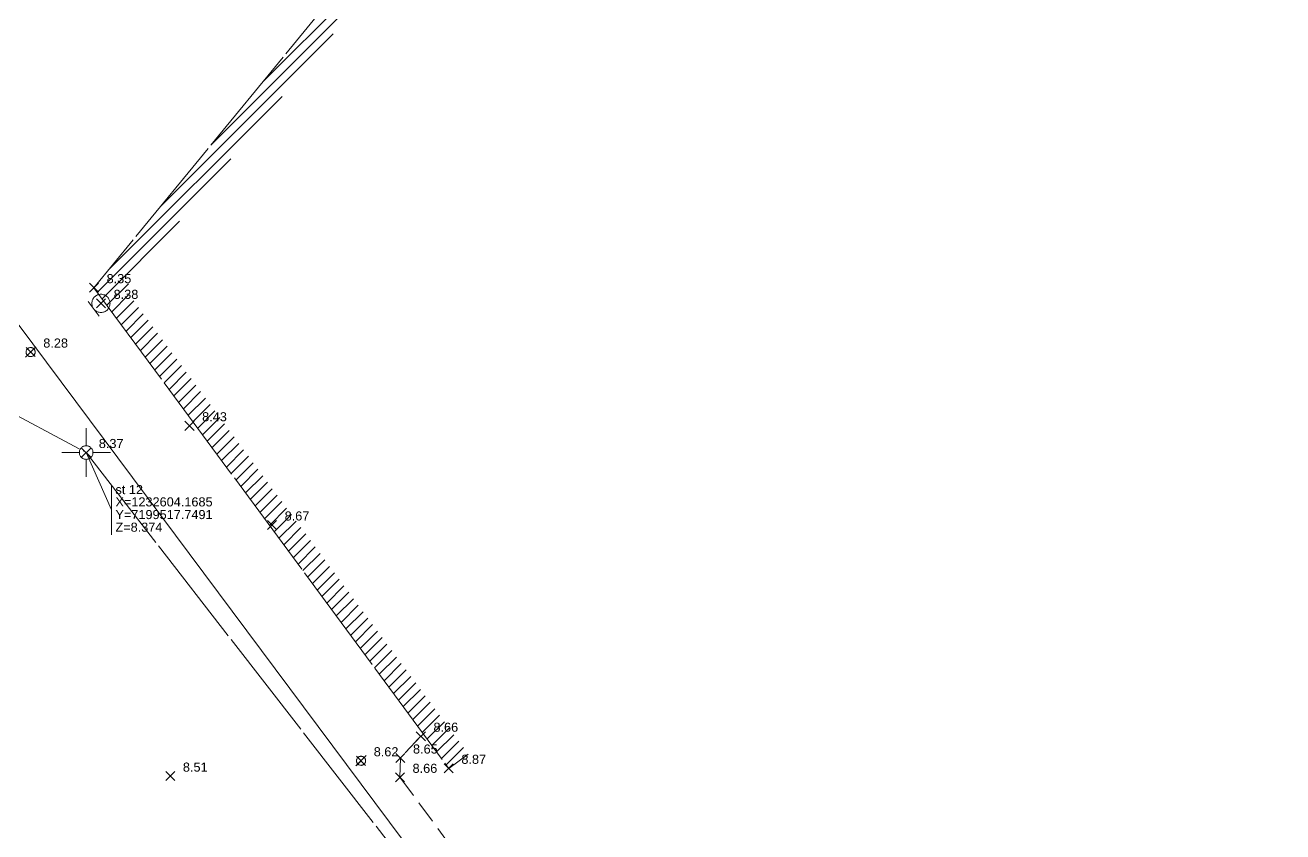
# Model space of a CAD drawing. Header units: metres. Extents: x 1232176 to 1232774, y 7198915 to 7199601.
# Drawn here: x 1232602.83 to 1232630.48, y 7199509.4 to 7199527.15 of the extents above; entities that cross this region are included whole.
import ezdxf

# ---------------------------------------------------------------- set-up
doc = ezdxf.new("R2010")
doc.units = ezdxf.units.M
doc.header["$PDMODE"] = 3
doc.header["$PDSIZE"] = 0.1
for name, pattern in [('LL_0821', [0.7, 0.5, -0.2]), ('SL_1144', [2.5, 2.5, 0]), ('Socle_Continu', [2.5, 2.5, 0]), ('YL_2901', [2.5, 2.5, 0])]:
    doc.linetypes.add(name, pattern=pattern)
for name, color, linetype, lineweight in [('CLOTH_SCS', 212, 'Socle_Continu', 13), ('CLOTU_SCS', 212, 'Socle_Continu', 13), ('EAUPO_SCS', 140, 'Socle_Continu', 13), ('SIGNV_SCS', 20, 'Socle_Continu', 13), ('SIGTA_SCI', 7, 'Socle_Continu', 13), ('SIGTM_PSI', 1, 'Socle_Continu', 13), ('SIGTO_PSI', 255, 'Socle_Continu', 13), ('SIGTO_SCI', 255, 'Socle_Continu', 13), ('VOIRI_SCS', 7, 'Socle_Continu', 13)]:
    doc.layers.add(name, color=color, linetype=linetype, lineweight=lineweight)
for name, color, linetype, lineweight, true_color in [('EAUPL_SCT', 5, 'Socle_Continu', 13, 0x0000ff), ('SIGTR_PSS', 7, 'Socle_Continu', 13, 0x9966cc), ('SIGTS_PSS', 7, 'Socle_Continu', 13, 0x9966cc)]:
    doc.layers.add(name, color=color, linetype=linetype, lineweight=lineweight, true_color=true_color)
doc.styles.get("Standard").update_dxf_attribs({"font": 'arial.ttf'})
doc.linetypes.add('BL_0101', pattern='A,3,-0.2,0.2,-0.381,["ep",Standard,S=0.254,R=0,X=-0.2,Y=-0.1],-0.381,0.2,-0.2', length=4.562)

# ---------------------------------------------------------------- blocks, each defined once
blk = doc.blocks.new('YP_1521')
at = {"layer": 'SIGTO_SCI', "color": 7, "linetype": 'Socle_Continu'}
blk.add_point((0, 0), dxfattribs=at)
at = {"layer": 'SIGTA_SCI', "linetype": 'Socle_Continu'}
blk.add_attdef('ALT', (0.278, 0.099), '', height=0.2, dxfattribs=at)
at = {"layer": 'SIGTA_SCI', "linetype": 'Socle_Continu', "flags": 9}
blk.add_attdef('CALQUE_ALT', (1.69, -1.18), '', height=0.2, dxfattribs=at)
at = {"layer": 'SIGTO_SCI', "linetype": 'Socle_Continu', "flags": 9}
for tag, p in [('ID', (1.69, 0.105)), ('NATURE', (1.69, -0.216)), ('FAMILLE', (1.69, -0.538)), ('CALQUE', (1.69, -0.859)), ('PCRS', (1.69, -1.823))]:
    blk.add_attdef(tag, p, '', height=0.2, dxfattribs=at)
blk = doc.blocks.new('HP_0569')
at = {"layer": 'SIGNV_SCS', "linetype": 'Socle_Continu'}
blk.add_line((-0.2, -0.2), (0.2, -0.2), dxfattribs=at)
blk.add_circle((0, 0), 0.2, dxfattribs=at)
at = {"layer": 'SIGNV_SCS', "linetype": 'Socle_Continu', "flags": 9}
for tag, p in [('ID', (0.713, 0.595)), ('NATURE', (0.713, 0.273)), ('FAMILLE', (0.713, -0.048)), ('CALQUE', (0.713, -0.369)), ('PCRS', (0.713, -0.69))]:
    blk.add_attdef(tag, p, '', height=0.2, dxfattribs=at)
blk = doc.blocks.new('AP_0001')
at = {"layer": 'EAUPO_SCS', "linetype": 'Socle_Continu'}
blk.add_line((0.113, 0.113), (-0.113, -0.113), dxfattribs=at)
blk.add_circle((0, 0), 0.1, dxfattribs=at)
at = {"layer": 'EAUPO_SCS', "linetype": 'Socle_Continu', "flags": 9}
for tag, p in [('ID', (0.809, 0.507)), ('NATURE', (0.809, 0.186)), ('FAMILLE', (0.809, -0.135)), ('CALQUE', (0.809, -0.456)), ('PCRS', (0.809, -0.778))]:
    blk.add_attdef(tag, p, '', height=0.2, dxfattribs=at)
blk = doc.blocks.new('*U57')
at = {"layer": 'SIGTO_PSI', "linetype": 'Socle_Continu'}
blk.add_line((0.555, -1.26), (0, 0), dxfattribs=at)
at = {"layer": 'SIGTO_PSI', "linetype": 'Socle_Continu', "flags": 128}
blk.add_lwpolyline([(0.555, -1.81), (0.555, -0.71)], dxfattribs=at)
at = {"layer": 'SIGTO_PSI', "color": 7, "linetype": 'Socle_Continu'}
blk.add_point((0, 0), dxfattribs=at)
at = {"layer": 'SIGTM_PSI', "linetype": 'Socle_Continu', "flags": 9}
blk.add_attdef('CALQUE_MAT', (1.598, -0.695), '', height=0.2, dxfattribs=at)
at = {"layer": 'SIGTM_PSI', "color": 1, "linetype": 'Socle_Continu'}
blk.add_attdef('MAT', (0.644, -0.915), '', height=0.2, dxfattribs=at)
at = {"layer": 'SIGTO_PSI', "linetype": 'Socle_Continu', "flags": 9}
for tag, p in [('ID', (1.598, 0.59)), ('NATURE', (1.598, 0.269)), ('FAMILLE', (1.598, -0.052)), ('CALQUE', (1.598, -0.374)), ('PCRS', (1.598, -1.016))]:
    blk.add_attdef(tag, p, '', height=0.2, dxfattribs=at)
at = {"layer": 'SIGTO_PSI', "linetype": 'Socle_Continu'}
for tag, p in [('X=', (0.644, -1.185)), ('Y=', (0.644, -1.464)), ('Z=', (0.644, -1.742))]:
    blk.add_attdef(tag, p, '', height=0.2, dxfattribs=at)
blk = doc.blocks.new('YP_2903')
at = {"layer": 'SIGTR_PSS', "color": 1, "linetype": 'Socle_Continu'}
blk.add_line((0, 0.15), (0, 0.533), dxfattribs=at)
at = {"layer": 'SIGTR_PSS', "color": 5, "linetype": 'Socle_Continu'}
blk.add_line((-0.15, 0), (-0.533, 0), dxfattribs=at)
at = {"layer": 'SIGTR_PSS', "color": 3, "linetype": 'Socle_Continu'}
blk.add_line((0.15, 0), (0.533, 0), dxfattribs=at)
at = {"layer": 'SIGTR_PSS', "color": 2, "linetype": 'Socle_Continu'}
blk.add_line((0, -0.15), (0, -0.533), dxfattribs=at)
at = {"layer": 'SIGTR_PSS', "color": 4, "linetype": 'Socle_Continu'}
blk.add_circle((0, 0), 0.15, dxfattribs=at)
at = {"layer": 'SIGTR_PSS', "linetype": 'Socle_Continu', "flags": 9}
for tag, p in [('ID', (1.343, 0.305)), ('NATURE', (1.343, -0.016)), ('FAMILLE', (1.343, -0.337)), ('CALQUE', (1.343, -0.659)), ('PCRS', (1.343, -0.98))]:
    blk.add_attdef(tag, p, '', height=0.2, dxfattribs=at)

msp = doc.modelspace()

# ---------------------------------------------------------------- hatches: boundary and pattern name
at = {"layer": 'CLOTH_SCS', "linetype": 'Socle_Continu'}
h = msp.add_hatch(dxfattribs=at)
h.set_pattern_fill('SL_1144', color=256, pattern_type=2)
h.set_pattern_definition([(45, (0, 0), (-0.1237436867076, 0.1237436867076), [])])
h.paths.add_polyline_path([(1232613.649, 7199531.894), (1232613.442, 7199532.478), (1232604.339, 7199521.376), (1232612.141, 7199510.802), (1232612.568, 7199511.117), (1232605.011, 7199521.359)])

# ---------------------------------------------------------------- linework, layer by layer
at = {"layer": 'CLOTU_SCS', "linetype": 'SL_1144'}
for points in [[(1232613.442, 7199532.478, 8.12), (1232604.339, 7199521.376, 8.35), (1232612.141, 7199510.802, 8.87)], [(1232612.141, 7199510.802, 8.87), (1232612.568, 7199511.117, 8.87)]]:
    msp.add_polyline3d(points, dxfattribs=at)
at = {"layer": 'EAUPL_SCT', "linetype": 'BL_0101'}
msp.add_polyline3d([(1232592.306, 7199534.477, 6.63), (1232627.79, 7199486.874, 6.93)], dxfattribs=at)
at = {"layer": 'SIGTS_PSS', "linetype": 'YL_2901'}
msp.add_polyline3d([(1232588.035, 7199526.334, 7.98), (1232604.168, 7199517.749, 8.37), (1232654.031, 7199453.452, 9.16)], dxfattribs=at)
at = {"layer": 'VOIRI_SCS', "linetype": 'LL_0821'}
msp.add_polyline3d([(1232611.527, 7199511.508, 8.66), (1232611.077, 7199511.028, 8.65), (1232611.068, 7199510.605, 8.66), (1232613.061, 7199507.906, 8.78), (1232613.671, 7199507.477, 8.8), (1232614.116, 7199507.466, 8.82), (1232614.388, 7199507.684, 8.83)], dxfattribs=at)

# ---------------------------------------------------------------- block references
at = {"layer": 'EAUPO_SCS', "linetype": 'Socle_Continu'}
for p in [(1232602.947, 7199519.959, 8.28), (1232610.213, 7199510.968, 8.62)]:
    msp.add_blockref('AP_0001', p, dxfattribs=at)
at = {"layer": 'SIGNV_SCS', "linetype": 'Socle_Continu', "rotation": 306.4216048586376}
msp.add_blockref('HP_0569', (1232604.493, 7199521.031, 8.38), dxfattribs=at)
at = {"layer": 'SIGTO_PSI', "color": 193, "linetype": 'Socle_Continu'}
msp.add_blockref('*U57', (1232604.168, 7199517.749), dxfattribs=at).add_auto_attribs({'MAT': 'st 12', 'X=': 'X=1232604.1685', 'Y=': 'Y=7199517.7491', 'Z=': 'Z=8.374'})
at = {"layer": 'SIGTO_SCI', "linetype": 'Socle_Continu'}
ref = msp.add_blockref('YP_1521', (1232604.339, 7199521.376, 8.35), dxfattribs=at)
ref.add_attrib('ALT', '8.35', (1232604.617, 7199521.475, 8.35), dxfattribs={"layer": 'SIGTA_SCI', "linetype": 'Socle_Continu', "height": 0.2})
ref = msp.add_blockref('YP_1521', (1232604.493, 7199521.031, 8.38), dxfattribs=at)
ref.add_attrib('ALT', '8.38', (1232604.771, 7199521.13, 8.38), dxfattribs={"layer": 'SIGTA_SCI', "linetype": 'Socle_Continu', "height": 0.2})
ref = msp.add_blockref('YP_1521', (1232602.947, 7199519.959, 8.28), dxfattribs=at)
ref.add_attrib('ALT', '8.28', (1232603.225, 7199520.058, 8.28), dxfattribs={"layer": 'SIGTA_SCI', "linetype": 'Socle_Continu', "height": 0.2})
ref = msp.add_blockref('YP_1521', (1232606.44, 7199518.337, 8.43), dxfattribs=at)
ref.add_attrib('ALT', '8.43', (1232606.718, 7199518.436, 8.43), dxfattribs={"layer": 'SIGTA_SCI', "linetype": 'Socle_Continu', "height": 0.2})
ref = msp.add_blockref('YP_1521', (1232604.168, 7199517.749, 8.37), dxfattribs=at)
ref.add_attrib('ALT', '8.37', (1232604.446, 7199517.848, 8.37), dxfattribs={"layer": 'SIGTA_SCI', "linetype": 'Socle_Continu', "height": 0.2})
ref = msp.add_blockref('YP_1521', (1232608.254, 7199516.155, 8.67), dxfattribs=at)
ref.add_attrib('ALT', '8.67', (1232608.532, 7199516.254, 8.67), dxfattribs={"layer": 'SIGTA_SCI', "linetype": 'Socle_Continu', "height": 0.2})
ref = msp.add_blockref('YP_1521', (1232611.527, 7199511.508, 8.66), dxfattribs=at)
ref.add_attrib('ALT', '8.66', (1232611.805, 7199511.607, 8.66), dxfattribs={"layer": 'SIGTA_SCI', "linetype": 'Socle_Continu', "height": 0.2})
ref = msp.add_blockref('YP_1521', (1232610.213, 7199510.968, 8.62), dxfattribs=at)
ref.add_attrib('ALT', '8.62', (1232610.491, 7199511.067, 8.62), dxfattribs={"layer": 'SIGTA_SCI', "linetype": 'Socle_Continu', "height": 0.2})
ref = msp.add_blockref('YP_1521', (1232611.077, 7199511.028, 8.65), dxfattribs=at)
ref.add_attrib('ALT', '8.65', (1232611.355, 7199511.127, 8.65), dxfattribs={"layer": 'SIGTA_SCI', "linetype": 'Socle_Continu', "height": 0.2})
ref = msp.add_blockref('YP_1521', (1232612.141, 7199510.802, 8.87), dxfattribs=at)
ref.add_attrib('ALT', '8.87', (1232612.419, 7199510.901, 8.87), dxfattribs={"layer": 'SIGTA_SCI', "linetype": 'Socle_Continu', "height": 0.2})
ref = msp.add_blockref('YP_1521', (1232606.017, 7199510.631, 8.51), dxfattribs=at)
ref.add_attrib('ALT', '8.51', (1232606.295, 7199510.729, 8.51), dxfattribs={"layer": 'SIGTA_SCI', "linetype": 'Socle_Continu', "height": 0.2})
ref = msp.add_blockref('YP_1521', (1232611.068, 7199510.605, 8.66), dxfattribs=at)
ref.add_attrib('ALT', '8.66', (1232611.345, 7199510.703, 8.66), dxfattribs={"layer": 'SIGTA_SCI', "linetype": 'Socle_Continu', "height": 0.2})
at = {"layer": 'SIGTR_PSS', "linetype": 'Socle_Continu'}
msp.add_blockref('YP_2903', (1232604.168, 7199517.749, 8.37), dxfattribs=at)

doc.saveas('drawing.dxf')
